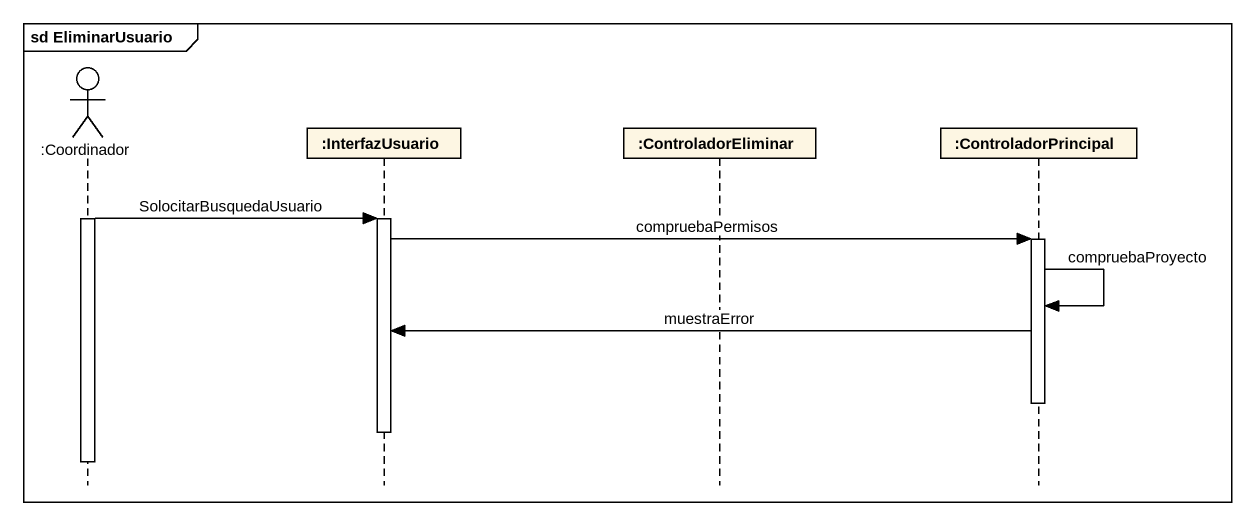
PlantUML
@startuml
mainframe sd EliminarUsuario
hide footbox
actor ":Coordinador" as Coordinador
participant ":InterfazUsuario" as InterfazUsuario
participant ":ControladorEliminar" as ControladorEliminar
participant ":ControladorPrincipal" as ControladorPrincipal

activate Coordinador
Coordinador -> InterfazUsuario : SolocitarBusquedaUsuario
activate InterfazUsuario
InterfazUsuario -> ControladorPrincipal : compruebaPermisos
activate ControladorPrincipal
ControladorPrincipal -> ControladorPrincipal : compruebaProyecto
ControladorPrincipal -> InterfazUsuario : muestraError
deactivate ControladorPrincipal
deactivate InterfazUsuario
deactivate Coordinador
@enduml
